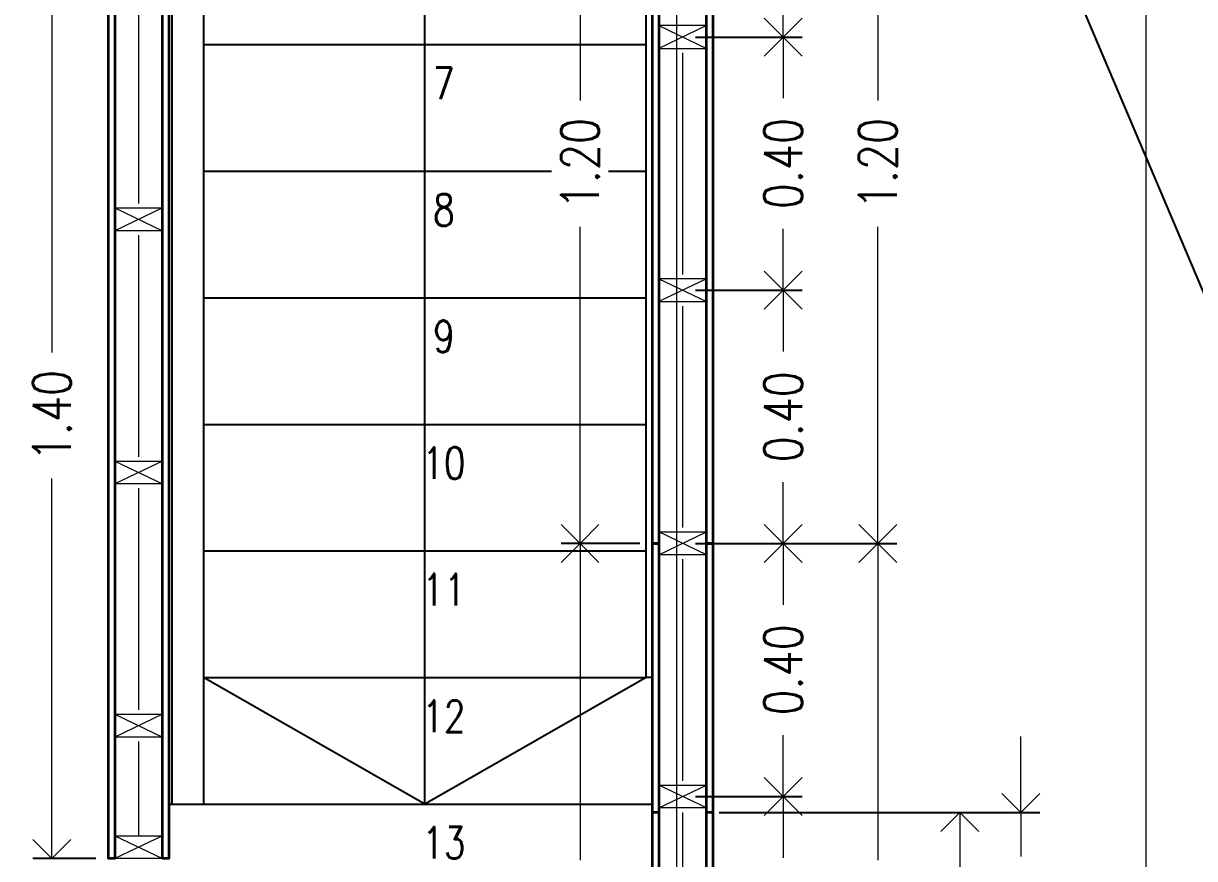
# Model space of a CAD drawing. Header units: inches. Extents: x 10.8 to 60.4, y 12.2 to 79.7.
# Drawn here: x 15.529 to 17.381, y 39.495 to 40.815 of the extents above; entities that cross this region are included whole.
import ezdxf

# ---------------------------------------------------------------- set-up
doc = ezdxf.new("R2010")
doc.units = ezdxf.units.IN
doc.header["$MEASUREMENT"] = 0
doc.layers.get('DEFPOINTS').update_dxf_attribs({"color": 210})
for name, color, linetype, lineweight in [('A-ANNO-DIMS', 3, 'Continuous', 18), ('A-ANNO-SYMB', 3, 'Continuous', 18), ('A-ANNO-TEXT', 3, 'Continuous', 18), ('A-ELEV-MBE2', 4, 'Continuous', 25), ('A-SECT-MCUT', 7, 'Continuous', 35), ('A-WALL-PATT', 8, 'Continuous', 18), ('A-WALL-STUD', 3, 'Continuous', 18)]:
    doc.layers.add(name, color=color, linetype=linetype, lineweight=lineweight)
doc.styles.add('E-ROMANS', font='romans.shx', dxfattribs={"width": 0.8})
doc.dimstyles.new('E-0050_ARW_12', dxfattribs={"dimscale": 0.001, "dimtxt": 60, "dimasz": 60, "dimexe": 30, "dimexo": 20, "dimgap": 30, "dimtad": 0, "dimzin": 0, "dimdsep": 46, "dimtxsty": 'E-ROMANS', "dimblk": 'OPEN90', "dimcen": 30, "dimclrd": 256, "dimclre": 256, "dimclrt": 256, "dimadec": 0, "dimazin": 0, "dimtfac": 1, "dimtmove": 1, "dimatfit": 3, "dimldrblk": 'OPEN90', "dimfxl": 1, "dimtfill": 1, "dimtolj": 1, "dimtzin": 0, "dimlwd": -1, "dimarcsym": 0})

# ---------------------------------------------------------------- blocks, each defined once
blk = doc.blocks.new('_Open90')
at = {"color": 0, "linetype": 'ByBlock', "lineweight": -2}
for p, q in [((-0.5, 0.5), (0, 0)), ((0, 0), (-1, 0)), ((0, 0), (-0.5, -0.5))]:
    blk.add_line(p, q, dxfattribs=at)
blk = doc.blocks.new('*D718')
at = {"layer": 'A-ANNO-DIMS', "lineweight": -2, "transparency": 16777216}
for p, q in [((16.5914, 39.5934), (16.7602, 39.5934)), ((16.5914, 39.1934), (16.7602, 39.1934))]:
    blk.add_line(p, q, dxfattribs=at)
at = {"layer": 'A-ANNO-DIMS', "transparency": 16777216}
for p, q in [((16.7302, 39.5334), (16.7302, 39.4966)), ((16.7302, 39.2534), (16.7302, 39.2903))]:
    blk.add_line(p, q, dxfattribs=at)
at = {"layer": 'DEFPOINTS', "color": 0, "transparency": 16777216}
for p in [(16.5714, 39.5934), (16.7302, 39.5934), (16.5714, 39.1934)]:
    blk.add_point(p, dxfattribs=at)
at = {"layer": 'A-ANNO-DIMS', "transparency": 16777216, "xscale": 0.06, "yscale": 0.06, "zscale": 0.06}
for p, rotation in [((16.7302, 39.5934), 90), ((16.7302, 39.1934), 270)]:
    blk.add_blockref('_Open90', p, dxfattribs=dict(at, rotation=rotation))
at = {"layer": 'A-ANNO-DIMS', "transparency": 16777216, "insert": (16.7302, 39.3934), "char_height": 0.06, "attachment_point": 5, "rotation": 90, "style": 'E-ROMANS', "bg_fill": 3, "box_fill_scale": 1.25, "bg_fill_color": 256, "bg_fill_true_color": 13158600, "bg_fill_transparency": 0}
blk.add_mtext('\\A1;0.40', dxfattribs=at)
blk = doc.blocks.new('*D719')
at = {"layer": 'A-ANNO-DIMS', "lineweight": -2, "transparency": 16777216}
for p, q in [((16.5914, 39.9934), (16.7602, 39.9934)), ((16.5914, 39.5934), (16.7602, 39.5934))]:
    blk.add_line(p, q, dxfattribs=at)
at = {"layer": 'A-ANNO-DIMS', "transparency": 16777216}
for p, q in [((16.7302, 39.9334), (16.7302, 39.8965)), ((16.7302, 39.6534), (16.7302, 39.6903))]:
    blk.add_line(p, q, dxfattribs=at)
at = {"layer": 'DEFPOINTS', "color": 0, "transparency": 16777216}
for p in [(16.5714, 39.9934), (16.7302, 39.9934), (16.5714, 39.5934)]:
    blk.add_point(p, dxfattribs=at)
at = {"layer": 'A-ANNO-DIMS', "transparency": 16777216, "xscale": 0.06, "yscale": 0.06, "zscale": 0.06}
for p, rotation in [((16.7302, 39.9934), 90), ((16.7302, 39.5934), 270)]:
    blk.add_blockref('_Open90', p, dxfattribs=dict(at, rotation=rotation))
at = {"layer": 'A-ANNO-DIMS', "transparency": 16777216, "insert": (16.7302, 39.7934), "char_height": 0.06, "attachment_point": 5, "rotation": 90, "style": 'E-ROMANS', "bg_fill": 3, "box_fill_scale": 1.25, "bg_fill_color": 256, "bg_fill_true_color": 13158600, "bg_fill_transparency": 0}
blk.add_mtext('\\A1;0.40', dxfattribs=at)
blk = doc.blocks.new('*D720')
at = {"layer": 'A-ANNO-DIMS', "lineweight": -2, "transparency": 16777216}
for p, q in [((16.5914, 40.3934), (16.7602, 40.3934)), ((16.5914, 39.9934), (16.7602, 39.9934))]:
    blk.add_line(p, q, dxfattribs=at)
at = {"layer": 'A-ANNO-DIMS', "transparency": 16777216}
for p, q in [((16.7302, 40.3334), (16.7302, 40.2965)), ((16.7302, 40.0534), (16.7302, 40.0903))]:
    blk.add_line(p, q, dxfattribs=at)
at = {"layer": 'DEFPOINTS', "color": 0, "transparency": 16777216}
for p in [(16.5714, 40.3934), (16.7302, 40.3934), (16.5714, 39.9934)]:
    blk.add_point(p, dxfattribs=at)
at = {"layer": 'A-ANNO-DIMS', "transparency": 16777216, "xscale": 0.06, "yscale": 0.06, "zscale": 0.06}
for p, rotation in [((16.7302, 40.3934), 90), ((16.7302, 39.9934), 270)]:
    blk.add_blockref('_Open90', p, dxfattribs=dict(at, rotation=rotation))
at = {"layer": 'A-ANNO-DIMS', "transparency": 16777216, "insert": (16.7302, 40.1934), "char_height": 0.06, "attachment_point": 5, "rotation": 90, "style": 'E-ROMANS', "bg_fill": 3, "box_fill_scale": 1.25, "bg_fill_color": 256, "bg_fill_true_color": 13158600, "bg_fill_transparency": 0}
blk.add_mtext('\\A1;0.40', dxfattribs=at)
blk = doc.blocks.new('*D721')
at = {"layer": 'A-ANNO-DIMS', "lineweight": -2, "transparency": 16777216}
for p, q in [((16.5914, 40.7934), (16.7602, 40.7934)), ((16.5914, 40.3934), (16.7602, 40.3934))]:
    blk.add_line(p, q, dxfattribs=at)
at = {"layer": 'A-ANNO-DIMS', "transparency": 16777216}
for p, q in [((16.7302, 40.7334), (16.7302, 40.6966)), ((16.7302, 40.4534), (16.7302, 40.4903))]:
    blk.add_line(p, q, dxfattribs=at)
at = {"layer": 'DEFPOINTS', "color": 0, "transparency": 16777216}
for p in [(16.5714, 40.7934), (16.7302, 40.7934), (16.5714, 40.3934)]:
    blk.add_point(p, dxfattribs=at)
at = {"layer": 'A-ANNO-DIMS', "transparency": 16777216, "xscale": 0.06, "yscale": 0.06, "zscale": 0.06}
for p, rotation in [((16.7302, 40.7934), 90), ((16.7302, 40.3934), 270)]:
    blk.add_blockref('_Open90', p, dxfattribs=dict(at, rotation=rotation))
at = {"layer": 'A-ANNO-DIMS', "transparency": 16777216, "insert": (16.7302, 40.5934), "char_height": 0.06, "attachment_point": 5, "rotation": 90, "style": 'E-ROMANS', "bg_fill": 3, "box_fill_scale": 1.25, "bg_fill_color": 256, "bg_fill_true_color": 13158600, "bg_fill_transparency": 0}
blk.add_mtext('\\A1;0.40', dxfattribs=at)
blk = doc.blocks.new('*D722')
at = {"layer": 'A-ANNO-DIMS', "lineweight": -2, "transparency": 16777216}
for p, q in [((16.5914, 41.1934), (16.7602, 41.1934)), ((16.5914, 40.7934), (16.7602, 40.7934))]:
    blk.add_line(p, q, dxfattribs=at)
at = {"layer": 'A-ANNO-DIMS', "transparency": 16777216}
for p, q in [((16.7302, 41.1334), (16.7302, 41.0966)), ((16.7302, 40.8534), (16.7302, 40.8903))]:
    blk.add_line(p, q, dxfattribs=at)
at = {"layer": 'DEFPOINTS', "color": 0, "transparency": 16777216}
for p in [(16.5714, 41.1934), (16.7302, 41.1934), (16.5714, 40.7934)]:
    blk.add_point(p, dxfattribs=at)
at = {"layer": 'A-ANNO-DIMS', "transparency": 16777216, "xscale": 0.06, "yscale": 0.06, "zscale": 0.06}
for p, rotation in [((16.7302, 41.1934), 90), ((16.7302, 40.7934), 270)]:
    blk.add_blockref('_Open90', p, dxfattribs=dict(at, rotation=rotation))
at = {"layer": 'A-ANNO-DIMS', "transparency": 16777216, "insert": (16.7302, 40.9934), "char_height": 0.06, "attachment_point": 5, "rotation": 90, "style": 'E-ROMANS', "bg_fill": 3, "box_fill_scale": 1.25, "bg_fill_color": 256, "bg_fill_true_color": 13158600, "bg_fill_transparency": 0}
blk.add_mtext('\\A1;0.40', dxfattribs=at)
blk = doc.blocks.new('*D729')
at = {"layer": 'A-ANNO-DIMS', "lineweight": -2, "transparency": 16777216}
for p, q in [((16.6389, 39.9934), (16.9097, 39.9934)), ((16.6389, 38.7934), (16.9097, 38.7934))]:
    blk.add_line(p, q, dxfattribs=at)
at = {"layer": 'A-ANNO-DIMS', "transparency": 16777216}
for p, q in [((16.8797, 39.9334), (16.8797, 39.4931)), ((16.8797, 38.8534), (16.8797, 39.2937))]:
    blk.add_line(p, q, dxfattribs=at)
at = {"layer": 'DEFPOINTS', "color": 0, "transparency": 16777216}
for p in [(16.6189, 39.9934), (16.8797, 39.9934), (16.6189, 38.7934)]:
    blk.add_point(p, dxfattribs=at)
at = {"layer": 'A-ANNO-DIMS', "transparency": 16777216, "xscale": 0.06, "yscale": 0.06, "zscale": 0.06}
for p, rotation in [((16.8797, 39.9934), 90), ((16.8797, 38.7934), 270)]:
    blk.add_blockref('_Open90', p, dxfattribs=dict(at, rotation=rotation))
at = {"layer": 'A-ANNO-DIMS', "transparency": 16777216, "insert": (16.8797, 39.3934), "char_height": 0.06, "attachment_point": 5, "rotation": 90, "style": 'E-ROMANS', "bg_fill": 3, "box_fill_scale": 1.25, "bg_fill_color": 256, "bg_fill_true_color": 13158600, "bg_fill_transparency": 0}
blk.add_mtext('\\A1;1.20', dxfattribs=at)
blk = doc.blocks.new('*D730')
at = {"layer": 'A-ANNO-DIMS', "lineweight": -2, "transparency": 16777216}
for p, q in [((16.6389, 41.1934), (16.9097, 41.1934)), ((16.6389, 39.9934), (16.9097, 39.9934))]:
    blk.add_line(p, q, dxfattribs=at)
at = {"layer": 'A-ANNO-DIMS', "transparency": 16777216}
for p, q in [((16.8797, 41.1334), (16.8797, 40.6931)), ((16.8797, 40.0534), (16.8797, 40.4937))]:
    blk.add_line(p, q, dxfattribs=at)
at = {"layer": 'DEFPOINTS', "color": 0, "transparency": 16777216}
for p in [(16.6189, 41.1934), (16.8797, 41.1934), (16.6189, 39.9934)]:
    blk.add_point(p, dxfattribs=at)
at = {"layer": 'A-ANNO-DIMS', "transparency": 16777216, "xscale": 0.06, "yscale": 0.06, "zscale": 0.06}
for p, rotation in [((16.8797, 41.1934), 90), ((16.8797, 39.9934), 270)]:
    blk.add_blockref('_Open90', p, dxfattribs=dict(at, rotation=rotation))
at = {"layer": 'A-ANNO-DIMS', "transparency": 16777216, "insert": (16.8797, 40.5934), "char_height": 0.06, "attachment_point": 5, "rotation": 90, "style": 'E-ROMANS', "bg_fill": 3, "box_fill_scale": 1.25, "bg_fill_color": 256, "bg_fill_true_color": 13158600, "bg_fill_transparency": 0}
blk.add_mtext('\\A1;1.20', dxfattribs=at)
blk = doc.blocks.new('*D763')
at = {"layer": 'A-ANNO-DIMS', "lineweight": -2, "transparency": 16777216}
for p, q in [((16.5039, 39.9934), (16.3791, 39.9934)), ((16.5039, 38.7934), (16.3791, 38.7934))]:
    blk.add_line(p, q, dxfattribs=at)
at = {"layer": 'A-ANNO-DIMS', "transparency": 16777216}
for p, q in [((16.4091, 39.9334), (16.4091, 39.4931)), ((16.4091, 38.8534), (16.4091, 39.2937))]:
    blk.add_line(p, q, dxfattribs=at)
at = {"layer": 'DEFPOINTS', "color": 0, "transparency": 16777216}
for p in [(16.4091, 39.9934), (16.5239, 39.9934), (16.5239, 38.7934)]:
    blk.add_point(p, dxfattribs=at)
at = {"layer": 'A-ANNO-DIMS', "transparency": 16777216, "xscale": 0.06, "yscale": 0.06, "zscale": 0.06}
for p, rotation in [((16.4091, 39.9934), 90), ((16.4091, 38.7934), 270)]:
    blk.add_blockref('_Open90', p, dxfattribs=dict(at, rotation=rotation))
at = {"layer": 'A-ANNO-DIMS', "transparency": 16777216, "insert": (16.4091, 39.3934), "char_height": 0.06, "attachment_point": 5, "rotation": 90, "style": 'E-ROMANS', "bg_fill": 3, "box_fill_scale": 1.25, "bg_fill_color": 256, "bg_fill_true_color": 13158600, "bg_fill_transparency": 0}
blk.add_mtext('\\A1;1.20', dxfattribs=at)
blk = doc.blocks.new('*D764')
at = {"layer": 'A-ANNO-DIMS', "lineweight": -2, "transparency": 16777216}
for p, q in [((16.5039, 41.1934), (16.3791, 41.1934)), ((16.5039, 39.9934), (16.3791, 39.9934))]:
    blk.add_line(p, q, dxfattribs=at)
at = {"layer": 'A-ANNO-DIMS', "transparency": 16777216}
for p, q in [((16.4091, 41.1334), (16.4091, 40.6931)), ((16.4091, 40.0534), (16.4091, 40.4937))]:
    blk.add_line(p, q, dxfattribs=at)
at = {"layer": 'DEFPOINTS', "color": 0, "transparency": 16777216}
for p in [(16.4091, 41.1934), (16.5239, 41.1934), (16.5239, 39.9934)]:
    blk.add_point(p, dxfattribs=at)
at = {"layer": 'A-ANNO-DIMS', "transparency": 16777216, "xscale": 0.06, "yscale": 0.06, "zscale": 0.06}
for p, rotation in [((16.4091, 41.1934), 90), ((16.4091, 39.9934), 270)]:
    blk.add_blockref('_Open90', p, dxfattribs=dict(at, rotation=rotation))
at = {"layer": 'A-ANNO-DIMS', "transparency": 16777216, "insert": (16.4091, 40.5934), "char_height": 0.06, "attachment_point": 5, "rotation": 90, "style": 'E-ROMANS', "bg_fill": 3, "box_fill_scale": 1.25, "bg_fill_color": 256, "bg_fill_true_color": 13158600, "bg_fill_transparency": 0}
blk.add_mtext('\\A1;1.20', dxfattribs=at)
blk = doc.blocks.new('*D772')
at = {"layer": 'A-ANNO-DIMS', "lineweight": -2, "transparency": 16777216}
for p, q in [((15.6439, 40.8954), (15.5443, 40.8954)), ((15.6439, 39.4954), (15.5443, 39.4954))]:
    blk.add_line(p, q, dxfattribs=at)
at = {"layer": 'A-ANNO-DIMS', "transparency": 16777216}
for p, q in [((15.5743, 40.8354), (15.5743, 40.2951)), ((15.5743, 39.5554), (15.5743, 40.0957))]:
    blk.add_line(p, q, dxfattribs=at)
at = {"layer": 'DEFPOINTS', "color": 0, "transparency": 16777216}
for p in [(15.6639, 40.8954), (15.5743, 39.4954), (15.6639, 39.4954)]:
    blk.add_point(p, dxfattribs=at)
at = {"layer": 'A-ANNO-DIMS', "transparency": 16777216, "xscale": 0.06, "yscale": 0.06, "zscale": 0.06}
for p, rotation in [((15.5743, 40.8954), 90), ((15.5743, 39.4954), 270)]:
    blk.add_blockref('_Open90', p, dxfattribs=dict(at, rotation=rotation))
at = {"layer": 'A-ANNO-DIMS', "transparency": 16777216, "insert": (15.5743, 40.1954), "char_height": 0.06, "attachment_point": 5, "rotation": 90, "style": 'E-ROMANS', "bg_fill": 3, "box_fill_scale": 1.25, "bg_fill_color": 256, "bg_fill_true_color": 13158600, "bg_fill_transparency": 0}
blk.add_mtext('\\A1;1.40', dxfattribs=at)
blk = doc.blocks.new('*D785')
at = {"layer": 'A-ANNO-DIMS', "transparency": 16777216}
for p, q in [((17.1058, 39.6284), (17.1058, 39.6884)), ((17.1058, 39.5684), (17.1058, 39.4989)), ((17.1058, 38.7934), (17.1058, 38.8629)), ((17.1058, 38.7334), (17.1058, 38.6734))]:
    blk.add_line(p, q, dxfattribs=at)
at = {"layer": 'A-ANNO-DIMS', "lineweight": -2, "transparency": 16777216}
for p, q in [((16.6289, 39.5684), (17.1358, 39.5684)), ((16.6289, 38.7934), (17.1358, 38.7934))]:
    blk.add_line(p, q, dxfattribs=at)
at = {"layer": 'DEFPOINTS', "color": 0, "transparency": 16777216}
for p in [(16.6089, 39.5684), (16.6089, 38.7934), (17.1058, 38.7934)]:
    blk.add_point(p, dxfattribs=at)
at = {"layer": 'A-ANNO-DIMS', "transparency": 16777216, "xscale": 0.06, "yscale": 0.06, "zscale": 0.06}
for p, rotation in [((17.1058, 39.5684), 270), ((17.1058, 38.7934), 90)]:
    blk.add_blockref('_Open90', p, dxfattribs=dict(at, rotation=rotation))
at = {"layer": 'A-ANNO-DIMS', "transparency": 16777216, "insert": (17.1058, 39.1809), "char_height": 0.06, "attachment_point": 5, "rotation": 90, "style": 'E-ROMANS', "bg_fill": 3, "box_fill_scale": 1.25, "bg_fill_color": 256, "bg_fill_true_color": 13158600, "bg_fill_transparency": 0}
blk.add_mtext('\\A1;TAB. REMOVIBLE', dxfattribs=at)
blk = doc.blocks.new('*D786')
at = {"layer": 'A-ANNO-DIMS', "lineweight": -2, "transparency": 16777216}
for p, q in [((16.6289, 39.5684), (17.0396, 39.5684)), ((16.6289, 38.7934), (17.0396, 38.7934))]:
    blk.add_line(p, q, dxfattribs=at)
at = {"layer": 'A-ANNO-DIMS', "transparency": 16777216}
for p, q in [((17.0096, 39.5084), (17.0096, 39.284)), ((17.0096, 38.8534), (17.0096, 39.0778))]:
    blk.add_line(p, q, dxfattribs=at)
at = {"layer": 'DEFPOINTS', "color": 0, "transparency": 16777216}
for p in [(16.6089, 39.5684), (17.0096, 39.5684), (16.6089, 38.7934)]:
    blk.add_point(p, dxfattribs=at)
at = {"layer": 'A-ANNO-DIMS', "transparency": 16777216, "xscale": 0.06, "yscale": 0.06, "zscale": 0.06}
for p, rotation in [((17.0096, 39.5684), 90), ((17.0096, 38.7934), 270)]:
    blk.add_blockref('_Open90', p, dxfattribs=dict(at, rotation=rotation))
at = {"layer": 'A-ANNO-DIMS', "transparency": 16777216, "insert": (17.0096, 39.1809), "char_height": 0.06, "attachment_point": 5, "rotation": 90, "style": 'E-ROMANS', "bg_fill": 3, "box_fill_scale": 1.25, "bg_fill_color": 256, "bg_fill_true_color": 13158600, "bg_fill_transparency": 0}
blk.add_mtext('\\A1;0.78', dxfattribs=at)
blk = doc.blocks.new('*D1000')
at = {"layer": 'A-ANNO-DIMS', "lineweight": -2, "transparency": 16777216}
for p, q in [((16.6389, 42.1914), (17.3335, 42.1914)), ((16.6389, 35.1724), (17.3335, 35.1724))]:
    blk.add_line(p, q, dxfattribs=at)
at = {"layer": 'A-ANNO-DIMS', "transparency": 16777216}
for p, q in [((17.3035, 42.1314), (17.3035, 38.785)), ((17.3035, 35.2324), (17.3035, 38.5788))]:
    blk.add_line(p, q, dxfattribs=at)
at = {"layer": 'DEFPOINTS', "color": 0, "transparency": 16777216}
for p in [(16.6189, 42.1914), (17.3035, 42.1914), (16.6189, 35.1724)]:
    blk.add_point(p, dxfattribs=at)
at = {"layer": 'A-ANNO-DIMS', "transparency": 16777216, "xscale": 0.06, "yscale": 0.06, "zscale": 0.06}
for p, rotation in [((17.3035, 42.1914), 90), ((17.3035, 35.1724), 270)]:
    blk.add_blockref('_Open90', p, dxfattribs=dict(at, rotation=rotation))
at = {"layer": 'A-ANNO-DIMS', "transparency": 16777216, "insert": (17.3035, 38.6819), "char_height": 0.06, "attachment_point": 5, "rotation": 90, "style": 'E-ROMANS', "bg_fill": 3, "box_fill_scale": 1.25, "bg_fill_color": 256, "bg_fill_true_color": 13158600, "bg_fill_transparency": 0}
blk.add_mtext('\\A1;7.02', dxfattribs=at)

msp = doc.modelspace()

# ---------------------------------------------------------------- linework, layer by layer
at = {"layer": 'A-ANNO-SYMB'}
msp.add_line((16.5614, 44.2823), (16.5614, 33.8778), dxfattribs=at)
at = {"layer": 'A-ELEV-MBE2', "ltscale": 7}
msp.add_line((16.6299, 42.1924), (19.5969, 35.1934), dxfattribs=at)
at = {"layer": 'A-ELEV-MBE2'}
for p, q in [((15.7639, 41.3814), (15.7639, 40.7814)), ((15.8139, 41.3814), (15.8139, 40.7814)), ((15.7639, 40.7814), (15.7639, 39.5814)), ((15.8139, 40.7814), (15.8139, 39.5814)), ((15.7589, 39.5814), (16.5239, 39.5814))]:
    msp.add_line(p, q, dxfattribs=at)
for points in [[(16.1639, 40.7814), (16.1639, 41.7314), (15.7589, 41.7314)], [(15.8139, 40.7814), (16.5139, 40.7814)], [(16.1639, 39.5814), (16.1639, 40.7814)], [(15.8139, 40.5814), (16.5139, 40.5814)], [(15.8139, 40.3814), (16.5139, 40.3814)], [(15.8139, 40.1814), (16.5139, 40.1814)], [(15.8139, 39.9814), (16.5139, 39.9814)], [(15.8139, 39.7814), (16.5139, 39.7814)], [(16.5139, 39.7814), (16.1639, 39.5814), (15.8139, 39.7814)]]:
    msp.add_lwpolyline(points, dxfattribs=at)
at = {"layer": 'A-SECT-MCUT'}
for p, q in [((16.5339, 39.5684), (16.5239, 39.5684)), ((16.6189, 39.5684), (16.6089, 39.5684))]:
    msp.add_line(p, q, dxfattribs=at)
for points in [[(16.5339, 41.1934), (16.5339, 39.9934), (16.5239, 39.9934), (16.5239, 41.1934)], [(16.6189, 41.1934), (16.6189, 39.9934), (16.6089, 39.9934), (16.6089, 41.1934)], [(15.6639, 40.8954), (15.6739, 40.8954), (15.6739, 39.4954), (15.6639, 39.4954)], [(15.7489, 40.8954), (15.7589, 40.8954), (15.7589, 39.4954), (15.7489, 39.4954)], [(16.5339, 39.9934), (16.5339, 38.7934), (16.5239, 38.7934), (16.5239, 39.9934)], [(16.6189, 39.9934), (16.6189, 38.7934), (16.6089, 38.7934), (16.6089, 39.9934)]]:
    msp.add_lwpolyline(points, close=True, dxfattribs=at)
at = {"layer": 'A-WALL-PATT', "ltscale": 0.1}
for p, q in [((15.7114, 40.8704), (15.7114, 40.5304)), ((15.7114, 40.4804), (15.7114, 40.1304)), ((15.7114, 40.0804), (15.7114, 39.7304)), ((15.7114, 39.6804), (15.7114, 39.5314))]:
    msp.add_line(p, q, dxfattribs=at)
at = {"layer": 'A-WALL-STUD'}
for p, q in [((15.6739, 40.5234), (15.7489, 40.4874)), ((15.7489, 40.5234), (15.6739, 40.4874)), ((15.6739, 40.1234), (15.7489, 40.0874)), ((15.7489, 40.1234), (15.6739, 40.0874)), ((15.6739, 39.7234), (15.7489, 39.6874)), ((15.7489, 39.7234), (15.6739, 39.6874)), ((15.6739, 39.5314), (15.7489, 39.4954)), ((15.7489, 39.5314), (15.6739, 39.4954))]:
    msp.add_line(p, q, dxfattribs=at)
for points in [[(15.6739, 40.5234), (15.7489, 40.5234), (15.7489, 40.4874), (15.6739, 40.4874)], [(15.6739, 40.1234), (15.7489, 40.1234), (15.7489, 40.0874), (15.6739, 40.0874)], [(15.6739, 39.7234), (15.7489, 39.7234), (15.7489, 39.6874), (15.6739, 39.6874)], [(15.6739, 39.5314), (15.7489, 39.5314), (15.7489, 39.4954), (15.6739, 39.4954)]]:
    msp.add_lwpolyline(points, close=True, dxfattribs=at)

# ---------------------------------------------------------------- texts
at = {"layer": 'A-ANNO-TEXT', "char_height": 0.05, "attachment_point": 5, "rotation": 0.0005, "style": 'E-ROMANS'}
for s, insert in [('\\pi-0.3,l0.3,t0.3;7', (16.1939, 40.7203)), ('\\pi-0.3,l0.3,t0.3;8', (16.1939, 40.5203)), ('\\pi-0.3,l0.3,t0.3;9', (16.1939, 40.3203)), ('\\pi-0.3,l0.3,t0.3;10', (16.1939, 40.1203)), ('\\pi-0.3,l0.3,t0.3;11', (16.1939, 39.9203)), ('\\pi-0.3,l0.3,t0.3;12', (16.1939, 39.7203)), ('\\pi-0.3,l0.3,t0.3;13', (16.1939, 39.5203))]:
    msp.add_mtext(s, dxfattribs=dict(at, insert=insert))

# ---------------------------------------------------------------- next in the draw order: dimensions: what is measured, and where the dimension line sits
at = {"layer": 'A-ANNO-DIMS'}
for base, p1, p2, picture, middle in [((15.5743, 39.4954), (15.6639, 40.8954), (15.6639, 39.4954), '*D772', (15.5743, 40.1954)), ((16.4091, 39.9934), (16.5239, 38.7934), (16.5239, 39.9934), '*D763', (16.4091, 39.3934)), ((16.7302, 39.5934), (16.5714, 39.1934), (16.5714, 39.5934), '*D718', (16.7302, 39.3934))]:
    dim = msp.add_linear_dim(base=base, p1=p1, p2=p2, angle=90, dimstyle='E-0050_ARW_12', dxfattribs=at)
    dim.commit()
    dim.dimension.update_dxf_attribs({"geometry": picture, "text_midpoint": middle})

# ---------------------------------------------------------------- next in the draw order: linework, layer by layer
at = {"layer": 'A-WALL-PATT', "ltscale": 0.1}
msp.add_line((16.5714, 39.2184), (16.5714, 39.5684), dxfattribs=at)

# ---------------------------------------------------------------- next in the draw order: dimensions: what is measured, and where the dimension line sits
at = {"layer": 'A-ANNO-DIMS'}
for base, p1, p2, picture, middle in [((16.4091, 41.1934), (16.5239, 39.9934), (16.5239, 41.1934), '*D764', (16.4091, 40.5934)), ((16.7302, 39.9934), (16.5714, 39.5934), (16.5714, 39.9934), '*D719', (16.7302, 39.7934))]:
    dim = msp.add_linear_dim(base=base, p1=p1, p2=p2, angle=90, dimstyle='E-0050_ARW_12', dxfattribs=at)
    dim.commit()
    dim.dimension.update_dxf_attribs({"geometry": picture, "text_midpoint": middle})

# ---------------------------------------------------------------- next in the draw order: linework, layer by layer
at = {"layer": 'A-ELEV-MBE2'}
msp.add_lwpolyline([(16.5239, 39.7814), (16.5139, 39.7814), (16.5139, 42.0954)], dxfattribs=at)
at = {"layer": 'A-WALL-PATT', "ltscale": 0.1}
msp.add_line((16.5714, 39.6184), (16.5714, 39.9684), dxfattribs=at)

# ---------------------------------------------------------------- next in the draw order: dimensions: what is measured, and where the dimension line sits
at = {"layer": 'A-ANNO-DIMS'}
dim = msp.add_linear_dim(base=(16.7302, 40.3934), p1=(16.5714, 39.9934), p2=(16.5714, 40.3934), angle=90, dimstyle='E-0050_ARW_12', dxfattribs=at)
dim.commit()
dim.dimension.update_dxf_attribs({"geometry": '*D720', "text_midpoint": (16.7302, 40.1934)})

# ---------------------------------------------------------------- next in the draw order: linework, layer by layer
at = {"layer": 'A-WALL-PATT', "ltscale": 0.1}
msp.add_line((16.5714, 40.0184), (16.5714, 40.3684), dxfattribs=at)
at = {"layer": 'A-WALL-STUD'}
for p, q in [((16.6089, 39.9754), (16.5339, 40.0114)), ((16.5339, 39.9754), (16.6089, 40.0114))]:
    msp.add_line(p, q, dxfattribs=at)
msp.add_lwpolyline([(16.6089, 39.9754), (16.5339, 39.9754), (16.5339, 40.0114), (16.6089, 40.0114)], close=True, dxfattribs=at)

# ---------------------------------------------------------------- next in the draw order: dimensions: what is measured, and where the dimension line sits
at = {"layer": 'A-ANNO-DIMS'}
for base, p1, p2, picture, middle in [((16.7302, 40.7934), (16.5714, 40.3934), (16.5714, 40.7934), '*D721', (16.7302, 40.5934)), ((16.8797, 39.9934), (16.6189, 38.7934), (16.6189, 39.9934), '*D729', (16.8797, 39.3934))]:
    dim = msp.add_linear_dim(base=base, p1=p1, p2=p2, angle=90, dimstyle='E-0050_ARW_12', dxfattribs=at)
    dim.commit()
    dim.dimension.update_dxf_attribs({"geometry": picture, "text_midpoint": middle})

# ---------------------------------------------------------------- next in the draw order: linework, layer by layer
at = {"layer": 'A-WALL-PATT', "ltscale": 0.1}
msp.add_line((16.5714, 40.4184), (16.5714, 40.7684), dxfattribs=at)
at = {"layer": 'A-WALL-STUD'}
for p, q in [((16.6089, 40.4114), (16.5339, 40.3754)), ((16.5339, 40.4114), (16.6089, 40.3754))]:
    msp.add_line(p, q, dxfattribs=at)
msp.add_lwpolyline([(16.6089, 40.4114), (16.5339, 40.4114), (16.5339, 40.3754), (16.6089, 40.3754)], close=True, dxfattribs=at)

# ---------------------------------------------------------------- next in the draw order: dimensions: what is measured, and where the dimension line sits
at = {"layer": 'A-ANNO-DIMS'}
dim = msp.add_linear_dim(base=(16.7302, 41.1934), p1=(16.5714, 40.7934), p2=(16.5714, 41.1934), angle=90, dimstyle='E-0050_ARW_12', dxfattribs=at)
dim.commit()
dim.dimension.update_dxf_attribs({"geometry": '*D722', "text_midpoint": (16.7302, 40.9934)})
dim = msp.add_linear_dim(base=(17.1058, 38.7934), p1=(16.6089, 39.5684), p2=(16.6089, 38.7934), angle=90, text='TAB. REMOVIBLE', dimstyle='E-0050_ARW_12', dxfattribs=at)
dim.commit()
dim.dimension.update_dxf_attribs({"geometry": '*D785', "text_midpoint": (17.1058, 39.1809)})

# ---------------------------------------------------------------- next in the draw order: linework, layer by layer
at = {"layer": 'A-WALL-STUD'}
for p, q in [((16.6089, 40.8114), (16.5339, 40.7754)), ((16.5339, 40.8114), (16.6089, 40.7754))]:
    msp.add_line(p, q, dxfattribs=at)
msp.add_lwpolyline([(16.6089, 40.8114), (16.5339, 40.8114), (16.5339, 40.7754), (16.6089, 40.7754)], close=True, dxfattribs=at)

# ---------------------------------------------------------------- next in the draw order: dimensions: what is measured, and where the dimension line sits
at = {"layer": 'A-ANNO-DIMS'}
for base, p1, p2, picture, middle in [((16.8797, 41.1934), (16.6189, 39.9934), (16.6189, 41.1934), '*D730', (16.8797, 40.5934)), ((17.0096464, 39.5684073), (16.6088533, 38.793407), (16.6088575, 39.5684073), '*D786', (17.0096464, 39.1809071))]:
    dim = msp.add_linear_dim(base=base, p1=p1, p2=p2, angle=90, dimstyle='E-0050_ARW_12', dxfattribs=at)
    dim.commit()
    dim.dimension.update_dxf_attribs({"geometry": picture, "text_midpoint": middle})

# ---------------------------------------------------------------- next in the draw order: linework, layer by layer
at = {"layer": 'A-WALL-STUD'}
for p, q in [((16.6089, 39.5754), (16.5339, 39.6114)), ((16.5339, 39.5754), (16.6089, 39.6114))]:
    msp.add_line(p, q, dxfattribs=at)
msp.add_lwpolyline([(16.6089, 39.5754), (16.5339, 39.5754), (16.5339, 39.6114), (16.6089, 39.6114)], close=True, dxfattribs=at)

# ---------------------------------------------------------------- next in the draw order: dimensions: what is measured, and where the dimension line sits
at = {"layer": 'A-ANNO-DIMS'}
dim = msp.add_linear_dim(base=(17.3035, 42.1914), p1=(16.6189, 35.1724), p2=(16.6189, 42.1914), angle=90, dimstyle='E-0050_ARW_12', dxfattribs=at)
dim.commit()
dim.dimension.update_dxf_attribs({"geometry": '*D1000', "text_midpoint": (17.3035, 38.6819)})

doc.saveas('drawing.dxf')
